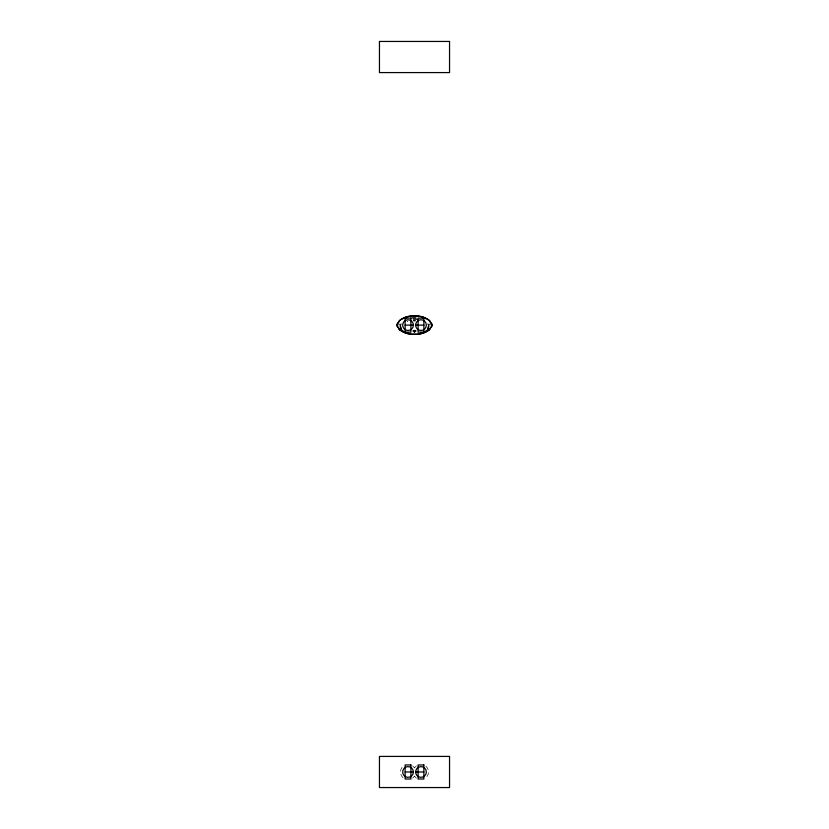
<?xml version="1.0" encoding="UTF-8"?>
<svg xmlns="http://www.w3.org/2000/svg" width="829" height="829" viewBox="0 0 829 829"><rect width="100%" height="100%" fill="white"/><g stroke="black" fill="none" stroke-linecap="round" stroke-linejoin="round"><path stroke-width="0.62" stroke-dasharray="4.14 3.11" d="M407.578 321.258L407.288 321.351A11.171 11.119 62.9 0 1 407.713 321.165M413.526 320.326L415.474 320.326M413.661 320.315L414.5 320.305A8.041 8.041 0 0 1 415.142 321.269M413.858 321.269A8.041 8.041 0 0 1 414.479 320.305M415.174 320.149A7.596 7.596 0 0 0 414.521 321.02A7.596 7.596 0 0 0 413.826 320.149M425.951 766.245A7.596 7.596 0 0 1 425.951 777.726M416.427 778.068A7.596 7.596 0 0 1 414.593 776.099M414.593 767.882A7.596 7.596 0 0 1 416.427 765.903M414.407 776.099A7.596 7.596 0 0 1 412.573 778.068M403.049 777.726A7.596 7.596 0 0 1 403.049 766.245M412.573 765.903A7.596 7.596 0 0 1 414.407 767.882"/><path stroke-width="1.24" d="M414.51 332.419L414.49 331.206L414.5 332.253M396.987 324.46L399.474 320.864M432.013 325.797L429.526 329.382M398.956 324.895L399.184 324.263M428.634 325.351L427.992 324.046M401.008 324.046L400.366 325.351M399.547 320.802L397.039 324.243A3.306 3.295 90 0 0 396.987 325.797L399.858 329.714M429.453 329.455L431.961 326.015A3.306 3.295 90 0 0 432.075 325.123A3.306 3.295 -90 0 0 432.013 324.46L429.142 320.543M412.034 317.87L415.868 317.797M413.329 319.124L417.091 319.227M405.122 325.123L413.381 325.123A5.357 5.357 0 0 1 405.34 329.766A5.357 5.357 0 0 1 405.34 320.481A5.357 5.357 0 0 1 413.381 325.123M415.619 325.123L423.878 325.123M405.132 771.986L413.381 771.986A5.357 5.357 0 0 1 405.34 776.628A5.357 5.357 0 0 1 405.34 767.343A5.357 5.357 0 0 1 413.381 771.986M415.619 771.986L423.868 771.986M429.743 321.072L431.961 324.243A3.357 3.357 0 0 1 432.085 325.123M399.257 329.186L397.039 326.015A3.357 3.357 0 0 1 396.915 325.123M429.816 324.263L430.044 324.895M428.873 326.274A8.041 8.041 0 0 1 420.914 333.165M415.65 331.206A8.041 8.041 0 0 1 414.842 330.398M422.624 317.269A8.041 8.041 0 0 1 425.733 318.688M414.158 330.398A8.041 8.041 0 0 1 413.35 331.206M408.086 333.165A8.041 8.041 0 0 1 400.127 326.274M403.267 318.688A8.041 8.041 0 0 1 406.376 317.269M429.577 329.61A22.611 22.518 0 0 1 414.521 334.191A22.062 21.968 0 0 1 399.081 329.279M399.713 329.911A22.849 22.829 -44.4 0 0 414.49 334.325A22.269 22.259 53.9 0 0 429.671 329.569M429.287 320.336A22.849 22.829 -44.4 0 0 414.51 315.932A22.269 22.259 53.8 0 0 399.329 320.688M399.423 320.647A22.611 22.518 0 0 1 414.479 316.056A22.062 21.968 0 0 1 429.919 320.978M428.438 326.212A7.596 7.596 0 0 1 427.577 328.771M425.464 331.206A7.596 7.596 0 0 1 423.049 332.419M415.94 330.864A7.596 7.596 0 0 1 415.547 330.502M422.531 317.704A7.596 7.596 0 0 1 423.049 317.839M413.453 330.502A7.596 7.596 0 0 1 413.06 330.864M405.951 332.419A7.596 7.596 0 0 1 403.536 331.206M401.423 328.771A7.596 7.596 0 0 1 400.562 326.212M405.951 317.839A7.596 7.596 0 0 1 406.469 317.704M449.546 41.45L379.454 41.45L379.454 72.579L449.546 72.579L449.546 41.45M410.894 318.108L405.122 318.108L405.122 332.149L410.894 332.149L410.894 318.108M423.878 318.108L418.106 318.108L418.106 332.149L423.878 332.149L423.878 318.108M449.546 756.421L379.454 756.421L379.454 787.55L449.546 787.55L449.546 756.421M410.904 764.96L405.132 764.96L405.132 779.011L410.904 779.011L410.904 764.96M423.868 764.96L418.096 764.96L418.096 779.011L423.868 779.011L423.868 764.96M418.303 329.766A5.357 5.357 0 0 0 426.344 325.123A5.357 5.357 0 0 0 418.303 320.481A5.357 5.357 0 0 0 418.303 329.766M418.303 776.628A5.357 5.357 0 0 0 426.344 771.986A5.357 5.357 0 0 0 418.303 767.343A5.357 5.357 0 0 0 418.303 776.628"/></g></svg>
